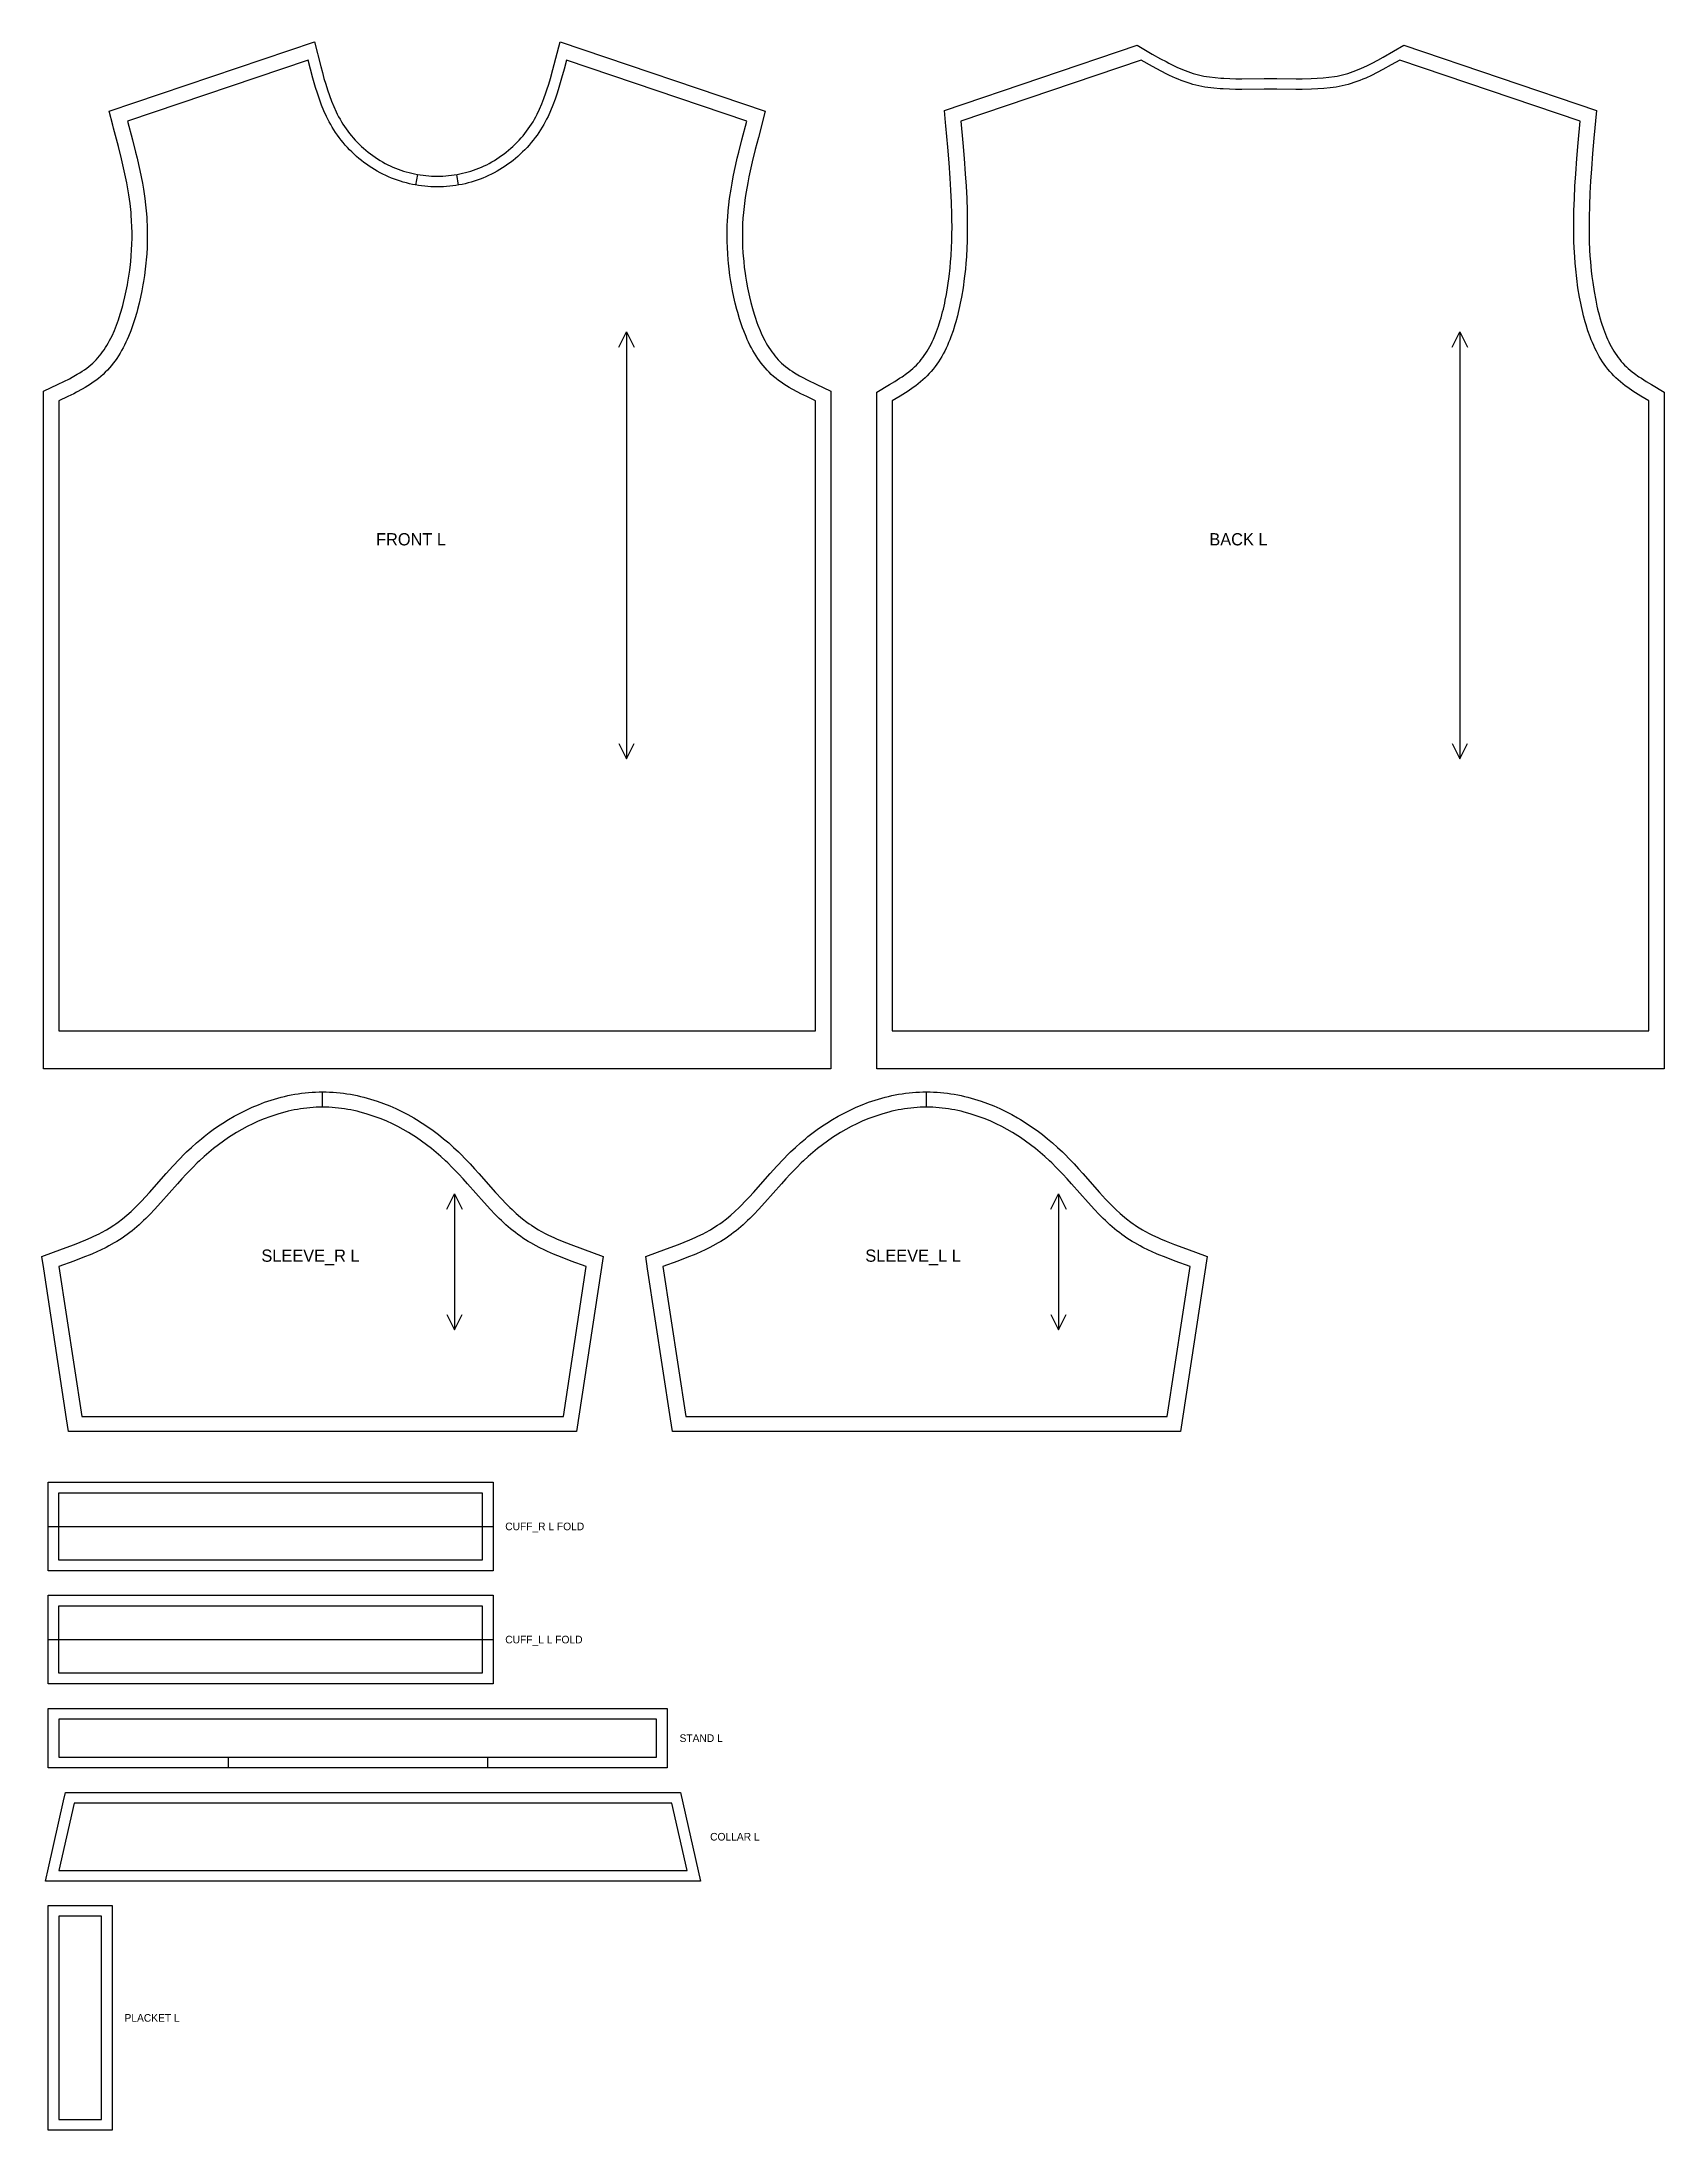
# Model space of a CAD drawing. Extents: x 24 to 1085, y 28 to 1394.
import ezdxf

# ---------------------------------------------------------------- set-up
doc = ezdxf.new("R2010")
doc.units = 0
for name, color, linetype in [('CUT', 7, 'CONTINUOUS'), ('FOLD', 6, 'CONTINUOUS'), ('GRAIN', 3, 'CONTINUOUS'), ('NOTCH', 1, 'CONTINUOUS'), ('SEW', 5, 'CONTINUOUS'), ('TEXT', 2, 'CONTINUOUS')]:
    doc.layers.add(name, color=color, linetype=linetype)

msp = doc.modelspace()

# ---------------------------------------------------------------- linework, layer by layer
at = {"layer": 'CUT'}
for points in [[(70.338, 1339.721), (67.924, 1348.765), (202.147, 1394.265), (206.322, 1378.088), (207.367, 1374.165), (208.444, 1370.291), (209.566, 1366.473), (210.748, 1362.721), (212.003, 1359.04), (213.345, 1355.44), (214.788, 1351.927), (216.343, 1348.507), (217.168, 1346.834), (218.025, 1345.186), (218.917, 1343.564), (219.845, 1341.968), (220.811, 1340.4), (221.837, 1338.827), (222.908, 1337.278), (224.021, 1335.752), (225.178, 1334.252), (226.376, 1332.777), (227.614, 1331.33), (228.891, 1329.912), (230.205, 1328.524), (231.557, 1327.168), (232.943, 1325.845), (234.363, 1324.557), (235.816, 1323.305), (237.3, 1322.09), (238.814, 1320.913), (240.357, 1319.776), (241.927, 1318.681), (243.523, 1317.627), (245.143, 1316.618), (246.787, 1315.652), (248.453, 1314.733), (250.141, 1313.861), (251.817, 1313.051), (253.514, 1312.286), (255.231, 1311.566), (256.966, 1310.891), (258.719, 1310.262), (260.487, 1309.679), (262.27, 1309.142), (264.067, 1308.651), (265.876, 1308.205), (267.696, 1307.807), (269.525, 1307.454), (271.363, 1307.149), (273.209, 1306.89), (275.06, 1306.678), (276.916, 1306.513), (278.776, 1306.395), (280.637, 1306.324), (282.5, 1306.3), (284.363, 1306.324), (286.224, 1306.395), (288.084, 1306.513), (289.94, 1306.678), (291.791, 1306.89), (293.637, 1307.149), (295.475, 1307.454), (297.304, 1307.807), (299.124, 1308.205), (300.933, 1308.651), (302.73, 1309.142), (304.513, 1309.679), (306.281, 1310.262), (308.034, 1310.891), (309.769, 1311.566), (311.486, 1312.286), (313.183, 1313.051), (314.859, 1313.861), (316.547, 1314.733), (318.213, 1315.652), (319.857, 1316.618), (321.477, 1317.627), (323.073, 1318.681), (324.643, 1319.776), (326.186, 1320.913), (327.7, 1322.09), (329.184, 1323.305), (330.637, 1324.557), (332.057, 1325.845), (333.443, 1327.168), (334.795, 1328.524), (336.109, 1329.912), (337.386, 1331.33), (338.624, 1332.777), (339.822, 1334.252), (340.979, 1335.752), (342.092, 1337.278), (343.163, 1338.827), (344.189, 1340.4), (345.155, 1341.968), (346.083, 1343.564), (346.975, 1345.186), (347.832, 1346.834), (349.449, 1350.205), (350.947, 1353.672), (352.337, 1357.23), (353.635, 1360.871), (354.252, 1362.721), (355.434, 1366.473), (356.556, 1370.291), (358.158, 1376.121), (362.853, 1394.265), (497.076, 1348.765), (492.523, 1331.679), (490.455, 1323.696), (488.509, 1315.767), (487.16, 1309.855), (486.326, 1305.93), (485.55, 1302.018), (484.51, 1296.172), (483.908, 1292.289), (483.386, 1288.418), (483.156, 1286.486), (482.768, 1282.678), (482.47, 1278.917), (482.257, 1275.149), (482.128, 1271.374), (482.084, 1267.593), (482.125, 1263.805), (482.25, 1260.009), (482.46, 1256.206), (482.597, 1254.302), (482.934, 1250.487), (483.356, 1246.665), (483.863, 1242.834), (484.149, 1240.915), (484.784, 1237.072), (485.504, 1233.219), (486.31, 1229.359), (486.745, 1227.425), (487.67, 1223.594), (488.681, 1219.798), (489.781, 1216.055), (490.367, 1214.209), (491.613, 1210.577), (492.274, 1208.796), (493.676, 1205.315), (494.417, 1203.619), (495.981, 1200.325), (496.805, 1198.732), (497.657, 1197.176), (498.538, 1195.66), (499.447, 1194.186), (500.385, 1192.754), (501.352, 1191.367), (502.349, 1190.025), (503.374, 1188.731), (504.43, 1187.483), (505.516, 1186.284), (506.633, 1185.134), (507.776, 1184.039), (509.046, 1182.911), (510.369, 1181.82), (511.754, 1180.756), (513.199, 1179.715), (514.703, 1178.696), (516.264, 1177.697), (519.542, 1175.753), (521.254, 1174.803), (524.809, 1172.937), (530.412, 1170.179), (540, 1165.622), (540, 722.3), (25, 722.3), (25, 1165.622), (34.588, 1170.179), (38.356, 1172.015), (41.989, 1173.866), (43.746, 1174.803), (47.122, 1176.717), (48.736, 1177.697), (50.297, 1178.696), (51.801, 1179.715), (53.246, 1180.756), (54.631, 1181.82), (55.954, 1182.911), (57.224, 1184.039), (58.367, 1185.134), (59.484, 1186.284), (60.57, 1187.483), (61.626, 1188.731), (62.651, 1190.025), (63.648, 1191.367), (64.615, 1192.754), (65.553, 1194.186), (66.462, 1195.66), (67.343, 1197.176), (68.195, 1198.732), (69.019, 1200.325), (69.815, 1201.955), (71.324, 1205.315), (72.038, 1207.042), (73.387, 1210.577), (74.022, 1212.382), (75.219, 1216.055), (75.781, 1217.919), (76.836, 1221.691), (77.33, 1223.594), (78.255, 1227.425), (79.104, 1231.29), (79.867, 1235.147), (80.216, 1237.072), (80.851, 1240.915), (81.401, 1244.75), (81.865, 1248.577), (82.066, 1250.487), (82.403, 1254.302), (82.655, 1258.109), (82.823, 1261.908), (82.906, 1265.7), (82.904, 1269.485), (82.818, 1273.263), (82.647, 1277.034), (82.392, 1280.798), (82.232, 1282.678), (81.844, 1286.486), (81.614, 1288.418), (80.8, 1294.229), (80.161, 1298.117), (79.45, 1302.018), (78.674, 1305.93), (77.84, 1309.855), (76.953, 1313.793), (76.019, 1317.744), (74.037, 1325.686), (70.877, 1337.705)], [(615.041, 1341.398), (614.331, 1349.242), (740.295, 1391.942), (750.154, 1386.258), (755.582, 1383.194), (759.17, 1381.251), (760.957, 1380.319), (764.518, 1378.546), (766.293, 1377.712), (769.835, 1376.161), (771.602, 1375.45), (773.367, 1374.785), (775.13, 1374.168), (776.894, 1373.602), (778.66, 1373.088), (780.396, 1372.637), (782.152, 1372.23), (783.93, 1371.867), (785.728, 1371.545), (787.547, 1371.261), (791.246, 1370.804), (795.023, 1370.477), (796.94, 1370.358), (800.826, 1370.194), (804.78, 1370.116), (808.796, 1370.103), (823.267, 1370.277), (827.5, 1370.3), (831.733, 1370.277), (844.175, 1370.115), (848.22, 1370.102), (854.174, 1370.194), (858.06, 1370.358), (861.875, 1370.625), (865.614, 1371.015), (869.272, 1371.545), (871.07, 1371.867), (872.848, 1372.23), (874.604, 1372.637), (876.34, 1373.088), (878.106, 1373.602), (879.87, 1374.168), (881.633, 1374.785), (883.398, 1375.45), (886.935, 1376.916), (890.482, 1378.546), (894.043, 1380.319), (897.621, 1382.211), (901.221, 1384.199), (914.705, 1391.942), (1040.669, 1349.242), (1039.048, 1331.27), (1038.18, 1321.182), (1037.392, 1311.14), (1036.846, 1303.141), (1036.396, 1295.176), (1036.059, 1287.245), (1035.858, 1279.394), (1035.814, 1275.491), (1035.813, 1271.597), (1035.856, 1267.711), (1035.948, 1263.831), (1036.183, 1258.022), (1036.409, 1254.154), (1036.694, 1250.288), (1037.24, 1244.491), (1037.686, 1240.625), (1038.203, 1236.757), (1039.116, 1230.946), (1040.2, 1225.138), (1041.02, 1221.302), (1041.462, 1219.397), (1042.414, 1215.625), (1042.926, 1213.761), (1044.026, 1210.09), (1045.23, 1206.507), (1045.873, 1204.754), (1047.244, 1201.334), (1047.972, 1199.671), (1048.73, 1198.042), (1049.518, 1196.448), (1050.336, 1194.893), (1051.184, 1193.376), (1052.063, 1191.9), (1052.974, 1190.465), (1053.915, 1189.074), (1054.889, 1187.727), (1055.895, 1186.426), (1056.934, 1185.17), (1058.006, 1183.961), (1059.114, 1182.798), (1060.283, 1181.657), (1061.51, 1180.538), (1062.797, 1179.437), (1064.143, 1178.351), (1065.544, 1177.278), (1068.503, 1175.166), (1070.054, 1174.122), (1073.283, 1172.048), (1076.656, 1169.973), (1085, 1164.963), (1085, 722.3), (570, 722.3), (570, 1164.963), (578.344, 1169.973), (581.717, 1172.048), (584.946, 1174.122), (586.497, 1175.166), (589.456, 1177.278), (590.857, 1178.351), (592.203, 1179.437), (593.49, 1180.538), (594.717, 1181.657), (595.886, 1182.798), (596.994, 1183.961), (598.066, 1185.17), (599.105, 1186.426), (600.111, 1187.727), (601.085, 1189.074), (602.026, 1190.465), (602.937, 1191.9), (603.816, 1193.376), (604.664, 1194.893), (605.482, 1196.448), (606.27, 1198.042), (607.028, 1199.671), (608.456, 1203.029), (609.127, 1204.754), (610.386, 1208.286), (611.537, 1211.916), (612.074, 1213.761), (613.073, 1217.504), (613.538, 1219.397), (614.4, 1223.216), (614.8, 1225.138), (615.542, 1229.006), (616.512, 1234.821), (617.314, 1240.625), (617.958, 1246.423), (618.306, 1250.288), (618.591, 1254.154), (618.909, 1259.957), (619.052, 1263.831), (619.144, 1267.711), (619.192, 1273.543), (619.169, 1277.441), (619.105, 1281.35), (618.868, 1289.224), (618.502, 1297.164), (618.025, 1305.138), (617.305, 1315.151), (616.48, 1325.212), (615.224, 1339.369)], [(25.115, 591.487), (23.87, 599.623), (37.521, 604.543), (45.213, 607.418), (48.958, 608.896), (52.622, 610.417), (56.196, 611.991), (57.946, 612.801), (61.366, 614.475), (63.034, 615.34), (66.281, 617.135), (67.858, 618.067), (70.916, 620.004), (72.397, 621.014), (73.839, 622.047), (76.68, 624.227), (79.472, 626.555), (82.224, 629.02), (84.946, 631.612), (86.297, 632.953), (88.988, 635.715), (91.669, 638.575), (94.35, 641.52), (105.267, 653.87), (109.54, 658.611), (113.974, 663.333), (117.041, 666.445), (118.611, 667.984), (121.767, 670.957), (125.003, 673.846), (128.317, 676.647), (130.003, 678.014), (133.432, 680.676), (136.937, 683.24), (140.517, 685.702), (142.335, 686.893), (146.025, 689.193), (149.786, 691.38), (153.618, 693.449), (157.519, 695.396), (161.489, 697.215), (165.524, 698.903), (169.627, 700.456), (171.754, 701.197), (173.899, 701.901), (176.059, 702.566), (178.234, 703.191), (180.423, 703.776), (182.625, 704.32), (184.839, 704.821), (187.065, 705.279), (189.302, 705.693), (191.549, 706.061), (193.806, 706.384), (196.071, 706.66), (198.345, 706.888), (200.625, 707.067), (202.912, 707.196), (205.204, 707.274), (207.5, 707.3), (209.796, 707.274), (212.088, 707.196), (214.375, 707.067), (216.655, 706.888), (218.929, 706.66), (221.194, 706.384), (223.451, 706.061), (225.698, 705.693), (227.935, 705.279), (230.161, 704.821), (232.375, 704.32), (234.577, 703.776), (236.766, 703.191), (238.941, 702.566), (241.101, 701.901), (243.246, 701.197), (247.434, 699.697), (251.502, 698.076), (255.504, 696.322), (259.44, 694.438), (263.307, 692.429), (267.104, 690.301), (268.975, 689.193), (272.665, 686.893), (276.282, 684.484), (279.824, 681.971), (283.292, 679.357), (286.683, 676.647), (289.997, 673.846), (293.233, 670.957), (296.389, 667.984), (297.959, 666.445), (301.026, 663.333), (304.002, 660.189), (306.9, 657.03), (309.733, 653.87), (320.65, 641.52), (324.671, 637.134), (327.356, 634.321), (330.054, 631.612), (331.412, 630.301), (334.148, 627.77), (336.919, 625.373), (338.32, 624.227), (341.161, 622.047), (342.603, 621.014), (344.084, 620.004), (345.597, 619.023), (348.719, 617.135), (350.328, 616.227), (353.634, 614.475), (355.331, 613.629), (358.804, 611.991), (360.579, 611.196), (364.199, 609.65), (369.787, 607.418), (377.479, 604.543), (391.13, 599.623), (373.586, 485), (41.414, 485), (40.115, 493.487)], [(420.115, 591.487), (418.87, 599.623), (432.521, 604.543), (440.213, 607.418), (443.958, 608.896), (447.622, 610.417), (451.196, 611.991), (452.946, 612.801), (456.366, 614.475), (458.034, 615.34), (461.281, 617.135), (462.858, 618.067), (465.916, 620.004), (467.397, 621.014), (468.839, 622.047), (471.68, 624.227), (474.472, 626.555), (477.224, 629.02), (479.946, 631.612), (481.297, 632.953), (483.988, 635.715), (486.669, 638.575), (489.35, 641.52), (500.267, 653.87), (504.54, 658.611), (508.974, 663.333), (512.041, 666.445), (513.611, 667.984), (516.767, 670.957), (520.003, 673.846), (523.317, 676.647), (525.003, 678.014), (528.432, 680.676), (531.937, 683.24), (535.517, 685.702), (537.335, 686.893), (541.025, 689.193), (544.786, 691.38), (548.618, 693.449), (552.519, 695.396), (556.489, 697.215), (560.524, 698.903), (564.627, 700.456), (566.754, 701.197), (568.899, 701.901), (571.059, 702.566), (573.234, 703.191), (575.423, 703.776), (577.625, 704.32), (579.839, 704.821), (582.065, 705.279), (584.302, 705.693), (586.549, 706.061), (588.806, 706.384), (591.071, 706.66), (593.345, 706.888), (595.625, 707.067), (597.912, 707.196), (600.204, 707.274), (602.5, 707.3), (604.796, 707.274), (607.088, 707.196), (609.375, 707.067), (611.655, 706.888), (613.929, 706.66), (616.194, 706.384), (618.451, 706.061), (620.698, 705.693), (622.935, 705.279), (625.161, 704.821), (627.375, 704.32), (629.577, 703.776), (631.766, 703.191), (633.941, 702.566), (636.101, 701.901), (638.246, 701.197), (642.434, 699.697), (646.502, 698.076), (650.504, 696.322), (654.44, 694.438), (658.307, 692.429), (662.104, 690.301), (663.975, 689.193), (667.665, 686.893), (671.282, 684.484), (674.824, 681.971), (678.292, 679.357), (681.683, 676.647), (684.997, 673.846), (688.233, 670.957), (691.389, 667.984), (692.959, 666.445), (696.026, 663.333), (699.002, 660.189), (701.9, 657.03), (704.733, 653.87), (715.65, 641.52), (719.671, 637.134), (722.356, 634.321), (725.054, 631.612), (726.412, 630.301), (729.148, 627.77), (731.919, 625.373), (733.32, 624.227), (736.161, 622.047), (737.603, 621.014), (739.084, 620.004), (740.597, 619.023), (743.719, 617.135), (745.328, 616.227), (748.634, 614.475), (750.331, 613.629), (753.804, 611.991), (755.579, 611.196), (759.199, 609.65), (764.787, 607.418), (772.479, 604.543), (786.13, 599.623), (768.586, 485), (436.414, 485), (435.115, 493.487)], [(28, 452), (319, 452), (319, 394), (28, 394)], [(28, 378), (319, 378), (319, 320), (28, 320)], [(28, 297), (28, 304), (433, 304), (433, 265), (28, 265), (28, 272)], [(38.174, 243.551), (39.412, 249), (441.588, 249), (454.769, 191), (26.231, 191), (28.174, 199.551)], [(28, 168), (28, 175), (70, 175), (70, 28), (28, 28), (28, 35)]]:
    msp.add_lwpolyline(points, close=True, dxfattribs=at)
at = {"layer": 'FOLD'}
for points in [[(28, 423), (319, 423)], [(28, 349), (319, 349)]]:
    msp.add_lwpolyline(points, dxfattribs=at)
at = {"layer": 'GRAIN'}
for points in [[(401.25, 1194.5), (406.25, 1204.5), (411.25, 1194.5)], [(406.25, 1204.5), (406.25, 925.1)], [(946.25, 1194.5), (951.25, 1204.5), (956.25, 1194.5)], [(951.25, 1204.5), (951.25, 925.1)], [(401.25, 935.1), (406.25, 925.1), (411.25, 935.1)], [(946.25, 935.1), (951.25, 925.1), (956.25, 935.1)], [(288.75, 630.656), (293.75, 640.656), (298.75, 630.656)], [(293.75, 640.656), (293.75, 551.644)], [(683.75, 630.656), (688.75, 640.656), (693.75, 630.656)], [(688.75, 640.656), (688.75, 551.644)], [(288.75, 561.644), (293.75, 551.644), (298.75, 561.644)], [(683.75, 561.644), (688.75, 551.644), (693.75, 561.644)]]:
    msp.add_lwpolyline(points, dxfattribs=at)
at = {"layer": 'NOTCH'}
for points in [[(268.56, 1300.519), (269.768, 1307.414)], [(296.44, 1300.519), (295.232, 1307.414)], [(207.5, 697.3), (207.5, 707.3)], [(602.5, 697.3), (602.5, 707.3)], [(145.692, 272), (145.692, 265)], [(315.308, 272), (315.308, 265)]]:
    msp.add_lwpolyline(points, dxfattribs=at)
at = {"layer": 'SEW'}
for points in [[(80, 1342.3), (83.203, 1330.19), (85.248, 1322.11), (86.223, 1318.067), (87.158, 1314.021), (88.046, 1309.971), (88.879, 1305.917), (89.652, 1301.858), (90.357, 1297.795), (91.273, 1291.69), (91.78, 1287.611), (92, 1285.57), (92.191, 1283.58), (92.507, 1279.594), (92.631, 1277.598), (92.812, 1273.603), (92.903, 1269.601), (92.905, 1265.593), (92.873, 1263.586), (92.74, 1259.569), (92.518, 1255.545), (92.206, 1251.515), (92.017, 1249.498), (91.571, 1245.46), (91.035, 1241.415), (90.411, 1237.365), (90.065, 1235.337), (89.306, 1231.279), (88.458, 1227.214), (87.523, 1223.158), (86.499, 1219.119), (85.95, 1217.105), (84.772, 1213.099), (84.141, 1211.111), (82.791, 1207.176), (82.069, 1205.232), (80.527, 1201.403), (79.705, 1199.521), (78.848, 1197.664), (77.954, 1195.834), (77.022, 1194.033), (76.052, 1192.262), (75.042, 1190.524), (73.992, 1188.82), (72.899, 1187.154), (71.765, 1185.526), (70.586, 1183.939), (69.362, 1182.395), (68.093, 1180.895), (66.777, 1179.442), (65.413, 1178.038), (64, 1176.685), (62.457, 1175.314), (60.861, 1173.998), (59.217, 1172.734), (57.528, 1171.517), (55.797, 1170.344), (54.028, 1169.212), (52.224, 1168.116), (50.389, 1167.054), (46.639, 1165.012), (44.731, 1164.027), (40.866, 1162.107), (35, 1159.3), (35, 747.3), (530, 747.3), (530, 1159.3), (524.134, 1162.107), (520.269, 1164.027), (518.361, 1165.012), (514.611, 1167.054), (512.776, 1168.116), (510.972, 1169.212), (509.203, 1170.344), (507.472, 1171.517), (505.783, 1172.734), (504.139, 1173.998), (502.543, 1175.314), (501, 1176.685), (499.587, 1178.038), (498.223, 1179.442), (496.907, 1180.895), (495.638, 1182.395), (494.414, 1183.939), (493.235, 1185.526), (492.101, 1187.154), (491.008, 1188.82), (489.958, 1190.524), (488.948, 1192.262), (487.978, 1194.033), (487.046, 1195.834), (486.152, 1197.664), (485.295, 1199.521), (484.473, 1201.403), (482.931, 1205.232), (482.209, 1207.176), (480.859, 1211.111), (480.228, 1213.099), (479.05, 1217.105), (478.501, 1219.119), (477.477, 1223.158), (476.542, 1227.214), (475.694, 1231.279), (474.935, 1235.337), (474.589, 1237.365), (473.965, 1241.415), (473.429, 1245.46), (472.983, 1249.498), (472.794, 1251.515), (472.482, 1255.545), (472.26, 1259.569), (472.127, 1263.586), (472.095, 1265.593), (472.097, 1269.601), (472.188, 1273.603), (472.369, 1277.598), (472.493, 1279.594), (472.809, 1283.58), (473, 1285.57), (473.22, 1287.611), (473.727, 1291.69), (474.643, 1297.795), (475.348, 1301.858), (476.121, 1305.917), (476.954, 1309.971), (477.842, 1314.021), (478.777, 1318.067), (479.752, 1322.11), (481.797, 1330.19), (485, 1342.3), (367, 1382.3), (365.449, 1376.31), (363.844, 1370.347), (362.132, 1364.439), (360.905, 1360.543), (359.591, 1356.691), (358.174, 1352.891), (356.638, 1349.151), (354.968, 1345.48), (354.078, 1343.672), (353.148, 1341.884), (352.176, 1340.117), (351.161, 1338.372), (350.1, 1336.65), (348.974, 1334.924), (347.799, 1333.224), (346.578, 1331.552), (345.312, 1329.908), (344.001, 1328.295), (342.647, 1326.712), (341.251, 1325.162), (339.815, 1323.646), (338.339, 1322.165), (336.825, 1320.72), (335.274, 1319.313), (333.687, 1317.945), (332.065, 1316.618), (330.41, 1315.331), (328.723, 1314.088), (327.005, 1312.889), (325.257, 1311.735), (323.48, 1310.628), (321.676, 1309.569), (319.845, 1308.559), (317.99, 1307.6), (316.145, 1306.708), (314.278, 1305.867), (312.391, 1305.075), (310.484, 1304.334), (308.56, 1303.644), (306.619, 1303.004), (304.663, 1302.414), (302.693, 1301.875), (300.71, 1301.387), (298.715, 1300.95), (296.711, 1300.564), (294.697, 1300.23), (292.676, 1299.946), (290.649, 1299.714), (288.616, 1299.533), (286.579, 1299.404), (284.54, 1299.326), (282.5, 1299.3), (280.46, 1299.326), (278.421, 1299.404), (276.384, 1299.533), (274.351, 1299.714), (272.324, 1299.946), (270.303, 1300.23), (268.289, 1300.564), (266.285, 1300.95), (264.29, 1301.387), (262.307, 1301.875), (260.337, 1302.414), (258.381, 1303.004), (256.44, 1303.644), (254.516, 1304.334), (252.609, 1305.075), (250.722, 1305.867), (248.855, 1306.708), (247.01, 1307.6), (245.155, 1308.559), (243.324, 1309.569), (241.52, 1310.628), (239.743, 1311.735), (237.995, 1312.889), (236.277, 1314.088), (234.59, 1315.331), (232.935, 1316.618), (231.313, 1317.945), (229.726, 1319.313), (228.175, 1320.72), (226.661, 1322.165), (225.185, 1323.646), (223.749, 1325.162), (222.353, 1326.712), (220.999, 1328.295), (219.688, 1329.908), (218.422, 1331.552), (217.201, 1333.224), (216.026, 1334.924), (214.9, 1336.65), (213.839, 1338.372), (212.824, 1340.117), (211.852, 1341.884), (210.922, 1343.672), (210.032, 1345.48), (208.362, 1349.151), (206.826, 1352.891), (205.409, 1356.691), (204.095, 1360.543), (202.868, 1364.439), (201.156, 1370.347), (199.551, 1376.31), (198, 1382.3)], [(625, 1342.3), (626.269, 1328.094), (627.115, 1317.952), (627.868, 1307.818), (628.376, 1299.72), (628.779, 1291.63), (629.056, 1283.565), (629.186, 1275.55), (629.187, 1271.544), (629.142, 1267.537), (629.047, 1263.529), (628.899, 1259.518), (628.569, 1253.495), (628.272, 1249.473), (627.91, 1245.446), (627.237, 1239.39), (626.398, 1233.316), (625.381, 1227.218), (624.601, 1223.154), (624.179, 1221.126), (623.265, 1217.075), (622.769, 1215.056), (621.696, 1211.04), (621.116, 1209.047), (619.864, 1205.1), (618.482, 1201.219), (617.738, 1199.308), (616.958, 1197.419), (616.141, 1195.554), (615.286, 1193.716), (614.39, 1191.905), (613.454, 1190.125), (612.476, 1188.376), (611.455, 1186.661), (610.389, 1184.983), (609.278, 1183.341), (608.12, 1181.74), (606.915, 1180.18), (605.66, 1178.664), (604.356, 1177.193), (603, 1175.77), (601.58, 1174.384), (600.111, 1173.044), (598.595, 1171.747), (597.038, 1170.49), (595.443, 1169.268), (593.813, 1168.079), (590.467, 1165.784), (588.757, 1164.67), (585.285, 1162.494), (580, 1159.3), (580, 747.3), (1075, 747.3), (1075, 1159.3), (1069.715, 1162.494), (1066.243, 1164.67), (1064.533, 1165.784), (1061.187, 1168.079), (1059.557, 1169.268), (1057.962, 1170.49), (1056.405, 1171.747), (1054.889, 1173.044), (1053.42, 1174.384), (1052, 1175.77), (1050.644, 1177.193), (1049.34, 1178.664), (1048.085, 1180.18), (1046.88, 1181.74), (1045.722, 1183.341), (1044.611, 1184.983), (1043.545, 1186.661), (1042.524, 1188.376), (1041.546, 1190.125), (1040.61, 1191.905), (1039.714, 1193.716), (1038.859, 1195.554), (1038.042, 1197.419), (1037.262, 1199.308), (1036.518, 1201.219), (1035.136, 1205.1), (1033.884, 1209.047), (1033.304, 1211.04), (1032.231, 1215.056), (1031.735, 1217.075), (1030.821, 1221.126), (1030.399, 1223.154), (1029.619, 1227.218), (1028.602, 1233.316), (1027.763, 1239.39), (1027.09, 1245.446), (1026.728, 1249.473), (1026.431, 1253.495), (1026.101, 1259.518), (1025.953, 1263.529), (1025.858, 1267.537), (1025.813, 1271.544), (1025.814, 1275.55), (1025.944, 1283.565), (1026.221, 1291.63), (1026.624, 1299.72), (1027.132, 1307.818), (1027.885, 1317.952), (1028.731, 1328.094), (1030, 1342.3), (912, 1382.3), (906.487, 1379.134), (900.954, 1376.055), (897.243, 1374.093), (893.508, 1372.235), (889.742, 1370.504), (887.846, 1369.695), (885.94, 1368.928), (884.023, 1368.205), (882.094, 1367.531), (880.154, 1366.908), (878.2, 1366.34), (876.275, 1365.839), (874.338, 1365.391), (872.389, 1364.992), (870.428, 1364.641), (868.456, 1364.334), (866.473, 1364.068), (862.478, 1363.651), (858.448, 1363.368), (854.385, 1363.197), (848.242, 1363.102), (844.119, 1363.115), (831.665, 1363.278), (827.5, 1363.3), (823.335, 1363.278), (808.817, 1363.103), (804.704, 1363.116), (800.615, 1363.197), (796.552, 1363.368), (794.533, 1363.495), (790.519, 1363.842), (786.544, 1364.334), (784.572, 1364.641), (782.611, 1364.992), (780.662, 1365.391), (778.725, 1365.839), (776.8, 1366.34), (774.846, 1366.908), (772.906, 1367.531), (770.977, 1368.205), (769.06, 1368.928), (767.154, 1369.695), (765.258, 1370.504), (761.492, 1372.235), (759.621, 1373.15), (755.899, 1375.063), (750.354, 1378.094), (743, 1382.3)], [(35, 593), (50, 495), (365, 495), (380, 593), (370.106, 596.602), (364.233, 598.851), (358.45, 601.22), (354.66, 602.89), (352.789, 603.757), (349.1, 605.562), (347.284, 606.504), (343.717, 608.476), (341.968, 609.509), (340.244, 610.576), (338.546, 611.678), (336.875, 612.817), (335.247, 613.983), (333.646, 615.185), (332.069, 616.422), (330.517, 617.691), (327.477, 620.321), (324.515, 623.06), (323.059, 624.466), (320.192, 627.343), (317.375, 630.295), (313.218, 634.83), (302.26, 647.225), (299.489, 650.316), (296.682, 653.376), (293.829, 656.39), (292.382, 657.876), (289.438, 660.795), (287.964, 662.201), (284.964, 664.953), (281.894, 667.621), (278.755, 670.201), (275.548, 672.691), (272.276, 675.084), (268.939, 677.379), (265.539, 679.571), (263.816, 680.627), (260.324, 682.657), (256.772, 684.575), (253.163, 686.376), (249.497, 688.057), (245.775, 689.613), (242, 691.042), (238.071, 692.371), (236.088, 692.982), (232.088, 694.091), (230.074, 694.588), (228.05, 695.046), (226.018, 695.464), (223.979, 695.841), (221.933, 696.177), (219.882, 696.47), (217.826, 696.721), (215.765, 696.927), (213.702, 697.089), (211.636, 697.206), (209.568, 697.276), (207.5, 697.3), (205.432, 697.276), (203.364, 697.206), (201.298, 697.089), (199.235, 696.927), (197.174, 696.721), (195.118, 696.47), (193.067, 696.177), (191.021, 695.841), (188.982, 695.464), (186.95, 695.046), (184.926, 694.588), (182.912, 694.091), (178.912, 692.982), (176.929, 692.371), (173, 691.042), (169.225, 689.613), (165.503, 688.057), (161.837, 686.376), (158.228, 684.575), (154.676, 682.657), (151.184, 680.627), (149.461, 679.571), (146.061, 677.379), (142.724, 675.084), (139.452, 672.691), (136.245, 670.201), (133.106, 667.621), (130.036, 664.953), (127.036, 662.201), (125.562, 660.795), (122.618, 657.876), (121.171, 656.39), (118.318, 653.376), (115.511, 650.316), (112.74, 647.225), (101.782, 634.83), (97.625, 630.295), (94.808, 627.343), (91.941, 624.466), (90.485, 623.06), (87.523, 620.321), (84.483, 617.691), (82.931, 616.422), (81.354, 615.185), (79.753, 613.983), (78.125, 612.817), (76.454, 611.678), (74.756, 610.576), (73.032, 609.509), (71.283, 608.476), (67.716, 606.504), (65.9, 605.562), (62.211, 603.757), (60.34, 602.89), (56.55, 601.22), (50.767, 598.851), (44.894, 596.602)], [(430, 593), (445, 495), (760, 495), (775, 593), (765.106, 596.602), (759.233, 598.851), (753.45, 601.22), (749.66, 602.89), (747.789, 603.757), (744.1, 605.562), (742.284, 606.504), (738.717, 608.476), (736.968, 609.509), (735.244, 610.576), (733.546, 611.678), (731.875, 612.817), (730.247, 613.983), (728.646, 615.185), (727.069, 616.422), (725.517, 617.691), (722.477, 620.321), (719.515, 623.06), (718.059, 624.466), (715.192, 627.343), (712.375, 630.295), (708.218, 634.83), (697.26, 647.225), (694.489, 650.316), (691.682, 653.376), (688.829, 656.39), (687.382, 657.876), (684.438, 660.795), (682.964, 662.201), (679.964, 664.953), (676.894, 667.621), (673.755, 670.201), (670.548, 672.691), (667.276, 675.084), (663.939, 677.379), (660.539, 679.571), (658.816, 680.627), (655.324, 682.657), (651.772, 684.575), (648.163, 686.376), (644.497, 688.057), (640.775, 689.613), (637, 691.042), (633.071, 692.371), (631.088, 692.982), (627.088, 694.091), (625.074, 694.588), (623.05, 695.046), (621.018, 695.464), (618.979, 695.841), (616.933, 696.177), (614.882, 696.47), (612.826, 696.721), (610.765, 696.927), (608.702, 697.089), (606.636, 697.206), (604.568, 697.276), (602.5, 697.3), (600.432, 697.276), (598.364, 697.206), (596.298, 697.089), (594.235, 696.927), (592.174, 696.721), (590.118, 696.47), (588.067, 696.177), (586.021, 695.841), (583.982, 695.464), (581.95, 695.046), (579.926, 694.588), (577.912, 694.091), (573.912, 692.982), (571.929, 692.371), (568, 691.042), (564.225, 689.613), (560.503, 688.057), (556.837, 686.376), (553.228, 684.575), (549.676, 682.657), (546.184, 680.627), (544.461, 679.571), (541.061, 677.379), (537.724, 675.084), (534.452, 672.691), (531.245, 670.201), (528.106, 667.621), (525.036, 664.953), (522.036, 662.201), (520.562, 660.795), (517.618, 657.876), (516.171, 656.39), (513.318, 653.376), (510.511, 650.316), (507.74, 647.225), (496.782, 634.83), (492.625, 630.295), (489.808, 627.343), (486.941, 624.466), (485.485, 623.06), (482.523, 620.321), (479.483, 617.691), (477.931, 616.422), (476.354, 615.185), (474.753, 613.983), (473.125, 612.817), (471.454, 611.678), (469.756, 610.576), (468.032, 609.509), (466.283, 608.476), (462.716, 606.504), (460.9, 605.562), (457.211, 603.757), (455.34, 602.89), (451.55, 601.22), (445.767, 598.851), (439.894, 596.602)], [(35, 445), (312, 445), (312, 401), (35, 401)], [(35, 371), (312, 371), (312, 327), (35, 327)], [(35, 297), (35, 272), (426, 272), (426, 297)], [(45, 242), (35, 198), (446, 198), (436, 242)], [(35, 168), (35, 35), (63, 35), (63, 168)]]:
    msp.add_lwpolyline(points, close=True, dxfattribs=at)

# ---------------------------------------------------------------- texts
at = {"layer": 'TEXT'}
for s, height, p in [('FRONT L', 8, (242.5, 1064.8)), ('BACK L', 8, (787.5, 1064.8)), ('SLEEVE_R L', 8, (167.5, 596.15)), ('SLEEVE_L L', 8, (562.5, 596.15)), ('CUFF_R L FOLD', 5, (327, 420.5)), ('CUFF_L L FOLD', 5, (327, 346.5)), ('STAND L', 5, (441, 282)), ('COLLAR L', 5, (461, 217.5)), ('PLACKET L', 5, (78, 99))]:
    msp.add_text(s, height=height, dxfattribs=at).set_placement(p)

doc.saveas('drawing.dxf')
